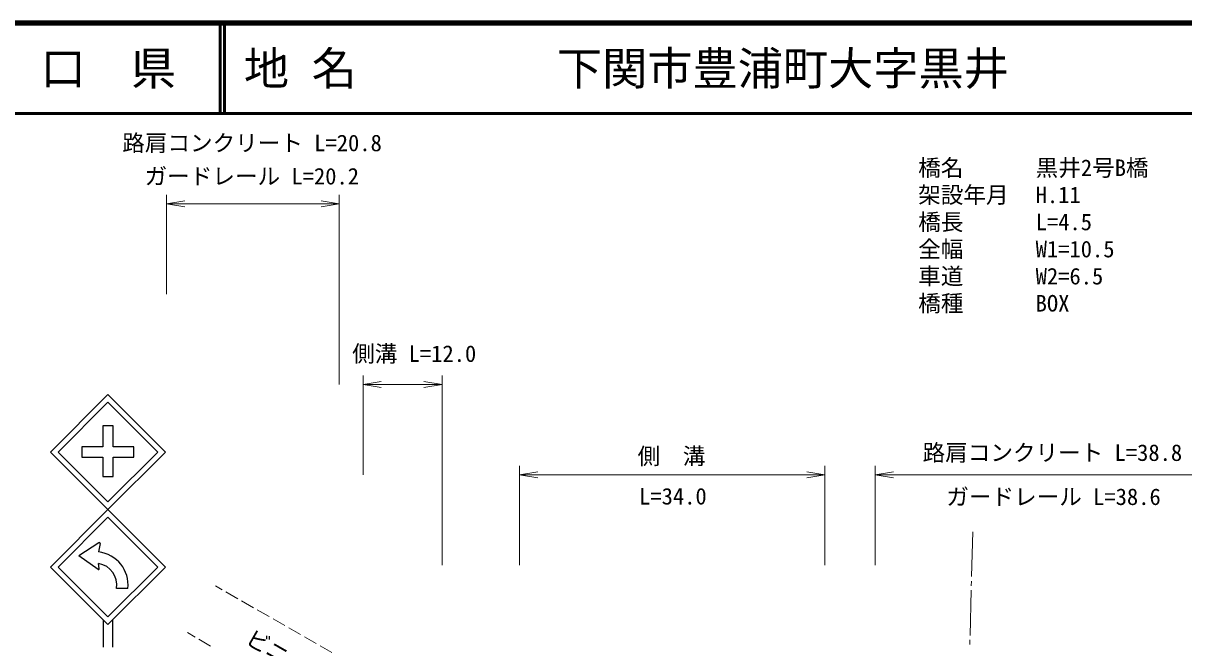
# Model space of a CAD drawing. Units: millimetres, scale not verified. Extents: x 40000 to 680000, y 20000 to 380000.
# Drawn here: x 345957 to 474394, y 310866 to 380000 of the extents above; entities that cross this region are included whole.
import ezdxf
from ezdxf.enums import TextEntityAlignment as Align

# ---------------------------------------------------------------- set-up
doc = ezdxf.new("R2010")
doc.units = ezdxf.units.MM
doc.header["$LTSCALE"] = 1000
for name, color, linetype, lineweight in [('M-BMK-HTXT', 7, 'Continuous', 13), ('M-STR-HTXT', 7, 'Continuous', 13), ('M-STR-STRC', 7, 'Continuous', 25), ('M-TTL', 2, 'Continuous', 140), ('M-TTL-LINE', 7, 'Continuous', 50), ('M-WORK', 1, 'Continuous', 13)]:
    doc.layers.add(name, color=color, linetype=linetype, lineweight=lineweight)
doc.layers.add('M-TTL-TXT', color=7, linetype='Continuous')
doc.styles.add('ＭＳ ゴシック', font='')
doc.styles.get('ＭＳ ゴシック').set_extended_font_data('MS Gothic')

# ---------------------------------------------------------------- blocks, each defined once
blk = doc.blocks.new('open_arrow')
at = {"color": 0, "linetype": 'Continuous', "lineweight": -2}
blk.add_lwpolyline([(7.5, 1.25), (0, 0), (7.5, -1.25)], dxfattribs=at)

msp = doc.modelspace()

# ---------------------------------------------------------------- linework, layer by layer
at = {"layer": 'M-BMK-HTXT'}
for p, q in [((450908, 318740), (451039, 323686)), ((450735, 312242), (450868, 317240)), ((450881, 317740), (450895, 318240)), ((450709, 311242), (450722, 311742))]:
    msp.add_line(p, q, dxfattribs=at)
at = {"layer": 'M-STR-HTXT'}
for p, q in [((361825, 350000), (361825, 361000)), ((380917, 340000), (380917, 361000)), ((361825, 360000), (380917, 360000)), ((383577, 330000), (383577, 341000)), ((392306, 320000), (392306, 341000)), ((383577, 340000), (392306, 340000)), ((400894, 320000), (400894, 331000)), ((434667, 320000), (434667, 331000)), ((440254, 320000), (440254, 331000)), ((400894, 330000), (434667, 330000)), ((440254, 330000), (479449, 330000))]:
    msp.add_line(p, q, dxfattribs=at)
at = {"layer": 'M-STR-STRC'}
for p, q in [((354332, 322490), (352100, 321061)), ((354464, 322403), (354305, 321472)), ((354241, 319545), (352100, 321061)), ((354376, 319626), (354305, 320198)), ((357550, 317418), (356278, 317418)), ((354837, 310933), (354837, 313933)), ((355837, 313933), (355837, 310933))]:
    msp.add_line(p, q, dxfattribs=at)
for points in [[(355337, 326161), (361701, 332525), (355337, 338889), (348973, 332525)], [(355337, 327010), (360853, 332525), (355337, 338041), (349822, 332525)], [(355912, 333101), (355912, 335438), (354762, 335438), (354762, 333101), (352461, 333101), (352461, 331950), (354762, 331950), (354762, 329829), (355912, 329829), (355912, 331950), (358214, 331950), (358214, 333101)], [(355337, 313433), (348973, 319797), (355337, 326161), (361701, 319797)], [(355337, 314282), (349822, 319797), (355337, 325313), (360853, 319797)]]:
    msp.add_lwpolyline(points, close=True, dxfattribs=at)
for centre, radius, start, end in [((354379, 322417), 86.3, 350.30905, 122.61924), ((353873, 317801), 3696, 354.04449, 83.29683), ((353873, 317801), 2435, 350.93996, 79.79603), ((354291, 319615), 86.3, 234.68879, 7.12502)]:
    msp.add_arc(centre, radius, start, end, dxfattribs=at)
at = {"layer": 'M-TTL'}
msp.add_line((680000, 380000), (40000, 380000), dxfattribs=at)
at = {"layer": 'M-TTL-LINE'}
for p, q in [((367750, 380000), (367750, 370000)), ((368250, 380000), (368250, 370000)), ((40000, 370000), (680000, 370000))]:
    msp.add_line(p, q, dxfattribs=at)
at = {"layer": 'M-WORK'}
for p, q in [((367963, 317299), (367246, 317711)), ((369697, 316303), (368397, 317050)), ((371432, 315307), (370131, 316054)), ((373166, 314311), (371865, 315058)), ((374900, 313315), (373600, 314062)), ((364137, 312546), (364970, 312059)), ((376635, 312319), (375334, 313066)), ((365402, 311807), (366697, 311050)), ((378369, 311323), (377068, 312070)), ((380103, 310327), (378803, 311074))]:
    msp.add_line(p, q, dxfattribs=at)

# ---------------------------------------------------------------- block references
at = {"layer": 'M-STR-HTXT', "xscale": 267, "yscale": 267}
for p in [(361825, 360000), (383577, 340000), (400894, 330000), (440254, 330000)]:
    msp.add_blockref('open_arrow', p, dxfattribs=at)
at = {"layer": 'M-STR-HTXT', "xscale": 267, "yscale": 267, "rotation": 180}
for p in [(380917, 360000), (392306, 340000), (434667, 330000)]:
    msp.add_blockref('open_arrow', p, dxfattribs=at)

# ---------------------------------------------------------------- texts
at = {"layer": 'M-STR-HTXT', "style": 'ＭＳ ゴシック'}
for s, p in [('路肩コンクリート L=20.8', (371279, 365280)), ('側溝 L=12.0', (389228, 341958)), ('路肩コンクリート L=38.8', (459851, 331000)), ('L=34.0', (417855, 326175))]:
    msp.add_text(s, height=1833, dxfattribs=at).set_placement(p, align=Align.BOTTOM_CENTER)
for s, p in [('橋名', (445000, 364000)), ('黒井2号B橋', (458000, 364000)), ('架設年月', (445000, 361000)), ('H.11', (458000, 361000)), ('橋長', (445000, 358000)), ('L=4.5', (458000, 358000)), ('全幅', (445000, 355000)), ('W1=10.5', (458000, 355000)), ('車道', (445000, 352000)), ('W2=6.5', (458000, 352000)), ('橋種', (445000, 349000)), ('BOX', (458000, 349000))]:
    msp.add_text(s, height=1833, dxfattribs=at).set_placement(p, align=Align.MIDDLE_LEFT)
for s, p in [('ガードレール L=20.2', (371253, 363064)), ('側\u3000溝', (417697, 332085)), ('ガードレール L=38.6', (459977, 327586))]:
    msp.add_text(s, height=1833, dxfattribs=at).set_placement(p, align=Align.MIDDLE_CENTER)
at = {"layer": 'M-TTL-TXT', "style": 'ＭＳ ゴシック'}
msp.add_text('山\u3000口\u3000県', height=3666, dxfattribs=at).set_placement((350375, 375000), align=Align.MIDDLE_CENTER)
for s, p in [('地 名', (370380, 375000)), ('下関市豊浦町大字黒井', (405024, 375000))]:
    msp.add_text(s, height=3666, dxfattribs=at).set_placement(p, align=Align.MIDDLE_LEFT)
at = {"layer": 'M-WORK', "style": 'ＭＳ ゴシック'}
msp.add_text('ビニールハウス', height=1833, rotation=330.132, dxfattribs=at).set_placement((378464, 307853), align=Align.MIDDLE_CENTER)

doc.saveas('drawing.dxf')
